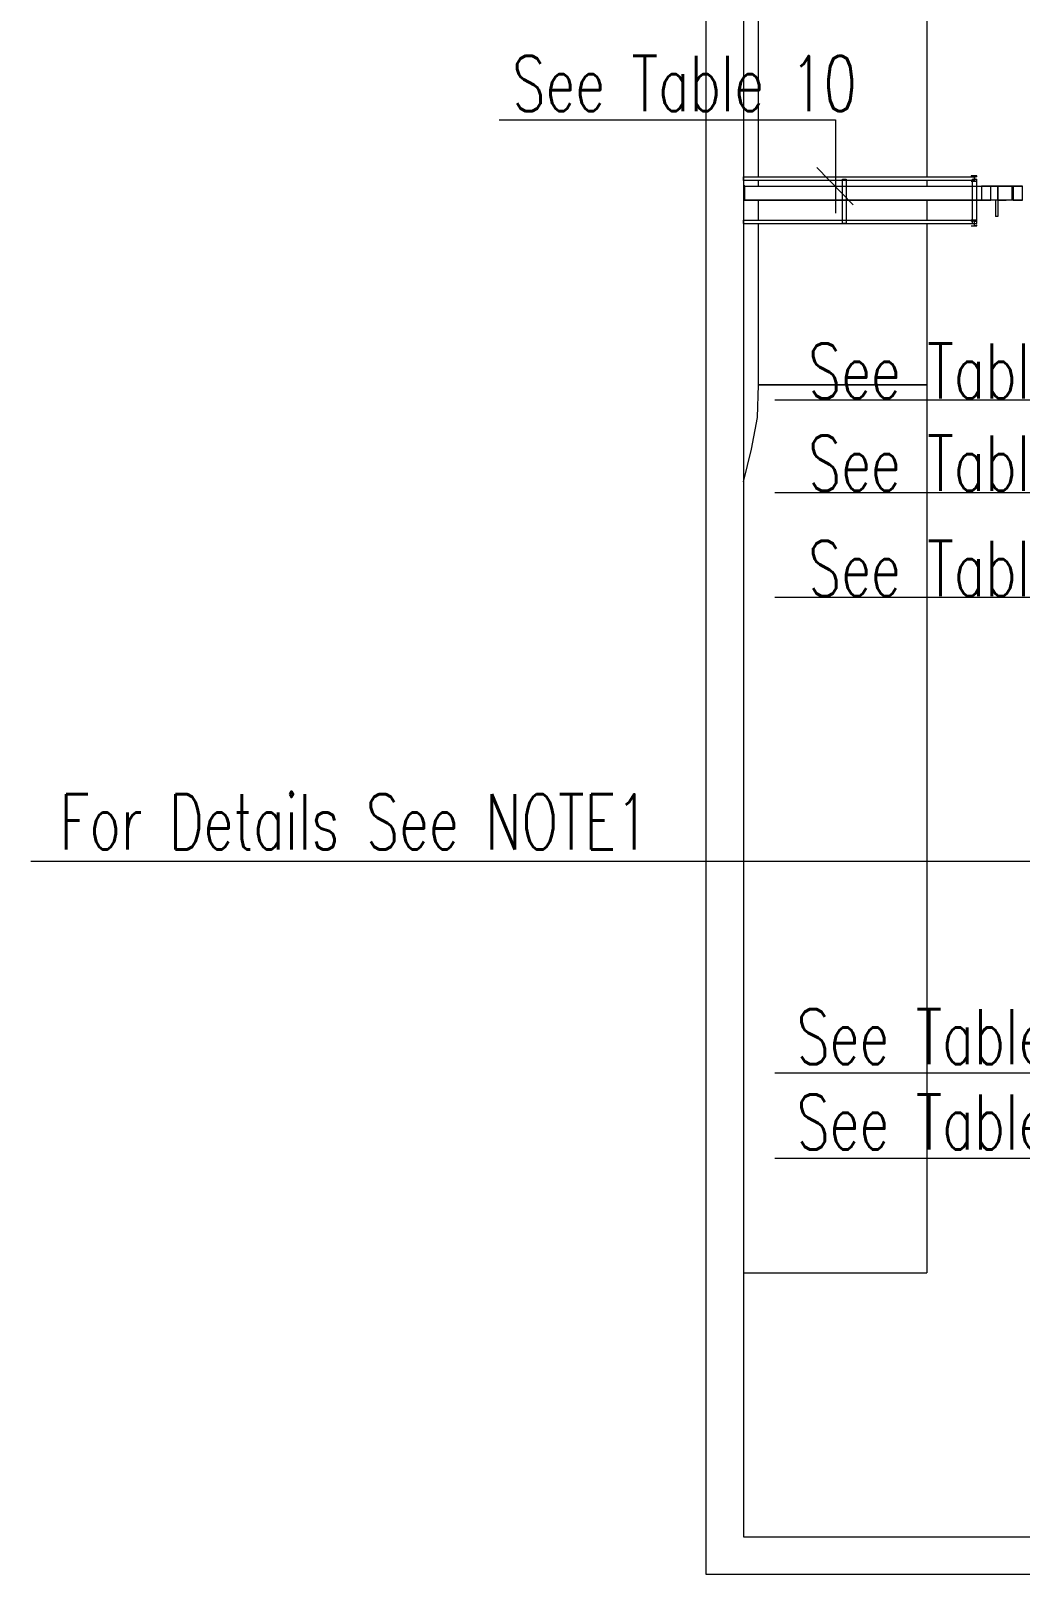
# Model space of a CAD drawing. Header units: inches. Extents: x -1128 to 651, y 96 to 845.
# Drawn here: x -242.78 to -217.59, y 739.71 to 778.99 of the extents above; entities that cross this region are included whole.
import ezdxf
from ezdxf.enums import TextEntityAlignment as Align

# ---------------------------------------------------------------- set-up
doc = ezdxf.new("R2010")
doc.units = ezdxf.units.IN
doc.header["$MEASUREMENT"] = 0
doc.layers.add('Layer 1', color=7, linetype='Continuous')
doc.styles.add('HZTXT', font='txt_qlt.shx', dxfattribs={"width": 0.7, "bigfont": 'hztxt.shx'})

msp = doc.modelspace()

# ---------------------------------------------------------------- linework, layer by layer
at = {"layer": 'Layer 1', "color": 0, "lineweight": 5}
for points in [[(-225.594, 739.708), (-184.14, 739.708), (-184.14, 815.301), (-225.594, 815.301), (-225.594, 739.708)], [(-224.642, 740.66), (-185.092, 740.66), (-185.092, 814.349), (-224.642, 814.349), (-224.642, 740.66)], [(-224.642, 806.231), (-224.642, 775.274)], [(-224.256, 775.274), (-224.256, 800.729)], [(-219.974, 800.729), (-219.974, 775.274)], [(-224.642, 778.962), (-224.642, 778.665)], [(-224.642, 778.605), (-224.642, 778.545)], [(-224.642, 778.486), (-224.642, 778.426)], [(-224.642, 778.367), (-224.642, 778.07)], [(-224.642, 778.01), (-224.642, 777.951)], [(-224.642, 777.891), (-224.642, 777.832)], [(-224.642, 777.772), (-224.642, 777.475)], [(-224.642, 777.416), (-224.642, 777.356)], [(-224.642, 777.297), (-224.642, 777.237)], [(-224.642, 777.178), (-224.642, 776.88)], [(-230.857, 776.731), (-222.293, 776.731)], [(-224.642, 776.821), (-224.642, 776.761)], [(-224.642, 776.702), (-224.642, 776.642)], [(-222.293, 776.731), (-222.293, 774.353)], [(-224.642, 776.583), (-224.642, 776.285)], [(-224.642, 776.226), (-224.642, 776.167)], [(-224.642, 776.107), (-224.642, 776.048)], [(-224.642, 775.988), (-224.642, 775.691)], [(-224.642, 775.631), (-224.642, 775.602)], [(-224.642, 775.542), (-224.642, 775.482)], [(-221.847, 774.561), (-222.769, 775.512)], [(-224.642, 775.423), (-224.642, 775.126)], [(-224.642, 775.274), (-218.754, 775.274)], [(-218.754, 775.185), (-224.642, 775.185), (-224.642, 775.274)], [(-224.642, 775.185), (-224.642, 775.066)], [(-224.642, 775.066), (-224.642, 774.68)], [(-224.642, 775.066), (-224.642, 775.007)], [(-224.613, 775.036), (-224.613, 775.066)], [(-224.613, 775.036), (-224.613, 775.066)], [(-224.256, 775.036), (-224.256, 775.185)], [(-222.115, 774.085), (-222.115, 775.215)], [(-222.025, 775.215), (-222.025, 774.085), (-222.115, 774.085)], [(-222.115, 775.215), (-222.025, 775.215)], [(-219.974, 775.185), (-219.974, 775.036)], [(-218.843, 775.304), (-218.843, 775.274)], [(-218.695, 775.304), (-218.843, 775.304)], [(-218.843, 775.274), (-218.754, 775.274)], [(-218.754, 775.156), (-218.843, 775.156)], [(-218.695, 775.156), (-218.843, 775.156)], [(-218.814, 775.215), (-218.814, 774.085), (-218.695, 774.085)], [(-218.814, 775.215), (-218.695, 775.215)], [(-218.754, 775.274), (-218.754, 775.185)], [(-218.695, 775.274), (-218.754, 775.274), (-218.754, 775.156)], [(-218.695, 775.156), (-218.754, 775.156), (-218.754, 775.274)], [(-218.695, 775.274), (-218.695, 775.304)], [(-218.695, 774.085), (-218.695, 775.215)], [(-218.695, 775.156), (-218.695, 775.185)], [(-224.642, 774.68), (-224.613, 774.68), (-224.613, 775.036)], [(-224.642, 774.947), (-224.642, 774.888)], [(-224.642, 774.828), (-224.642, 774.531)], [(-224.642, 774.68), (-224.613, 774.68)], [(-224.642, 774.68), (-224.642, 774.174)], [(-224.613, 774.68), (-224.613, 775.036), (-218.576, 775.036)], [(-224.613, 774.68), (-224.613, 774.709)], [(-224.256, 774.174), (-224.256, 774.68)], [(-219.974, 774.68), (-219.974, 774.174)], [(-218.576, 775.036), (-218.576, 774.68)], [(-217.951, 775.036), (-218.338, 775.036)], [(-217.951, 774.68), (-218.338, 774.68)], [(-218.219, 774.68), (-218.219, 774.263)], [(-218.159, 774.68), (-218.159, 774.263), (-218.219, 774.263)], [(-217.951, 774.68), (-218.159, 774.68), (-218.159, 775.036), (-217.951, 775.036)], [(-218.159, 775.036), (-217.803, 775.036), (-217.803, 774.68), (-218.159, 774.68)], [(-217.951, 775.036), (-218.159, 775.036), (-218.159, 774.68), (-217.951, 774.68)], [(-217.951, 775.036), (-218.159, 775.036)], [(-217.951, 775.036), (-218.159, 775.036), (-218.159, 774.68), (-217.951, 774.68)], [(-218.159, 775.036), (-218.159, 774.68)], [(-218.159, 774.68), (-217.951, 774.68)], [(-217.773, 775.036), (-217.951, 775.036)], [(-217.773, 774.68), (-217.951, 774.68)], [(-217.803, 775.036), (-217.773, 775.036), (-217.773, 774.68), (-217.803, 774.68)], [(-224.642, 774.471), (-224.642, 774.412)], [(-224.642, 774.353), (-224.642, 774.293)], [(-224.642, 774.233), (-224.642, 773.936)], [(-224.642, 774.085), (-224.642, 774.174), (-218.754, 774.174)], [(-224.642, 774.085), (-218.754, 774.085), (-218.754, 774.174)], [(-224.642, 774.085), (-224.642, 767.513)], [(-224.256, 769.981), (-224.256, 774.085)], [(-219.974, 774.085), (-219.974, 769.981)], [(-218.843, 774.174), (-218.843, 774.144)], [(-218.695, 774.174), (-218.843, 774.174)], [(-218.754, 774.025), (-218.754, 774.144), (-218.843, 774.144)], [(-218.843, 774.025), (-218.754, 774.025)], [(-218.843, 774.025), (-218.695, 774.025)], [(-218.754, 774.144), (-218.695, 774.144)], [(-218.695, 774.025), (-218.754, 774.025), (-218.754, 774.144)], [(-218.695, 774.144), (-218.695, 774.174)], [(-218.695, 774.025), (-218.695, 774.055)], [(-224.642, 773.877), (-224.642, 773.817)], [(-224.642, 773.758), (-224.642, 773.698)], [(-224.642, 773.639), (-224.642, 773.341)], [(-224.642, 773.282), (-224.642, 773.222)], [(-224.642, 773.163), (-224.642, 773.104)], [(-206.948, 773.282), (-206.948, 769.595), (-223.839, 769.595)], [(-224.642, 773.044), (-224.642, 772.747)], [(-224.642, 772.687), (-224.642, 772.628)], [(-224.642, 772.568), (-224.642, 772.509)], [(-224.642, 772.449), (-224.642, 772.152)], [(-224.642, 772.092), (-224.642, 772.033)], [(-224.642, 771.974), (-224.642, 771.914)], [(-224.642, 771.855), (-224.642, 771.557)], [(-224.642, 771.498), (-224.642, 771.438)], [(-224.642, 771.379), (-224.642, 771.319)], [(-224.642, 771.26), (-224.642, 770.963)], [(-224.642, 770.903), (-224.642, 770.873)], [(-224.642, 770.814), (-224.642, 770.754)], [(-224.642, 770.695), (-224.642, 770.397)], [(-224.642, 770.338), (-224.642, 770.278)], [(-224.642, 770.219), (-224.642, 770.16)], [(-224.642, 770.1), (-224.642, 769.803)], [(-224.642, 767.513), (-224.434, 768.346), (-224.285, 769.148), (-224.256, 769.981)], [(-224.256, 769.981), (-219.974, 769.981)], [(-219.974, 769.981), (-224.256, 769.981)], [(-219.974, 769.981), (-219.974, 747.381)], [(-224.642, 769.743), (-224.642, 769.684)], [(-224.642, 769.624), (-224.642, 769.565)], [(-224.642, 769.505), (-224.642, 769.208)], [(-224.642, 769.148), (-224.642, 769.089)], [(-224.642, 769.029), (-224.642, 768.97)], [(-224.642, 768.911), (-224.642, 768.613)], [(-224.642, 768.554), (-224.642, 768.494)], [(-224.642, 768.435), (-224.642, 768.375)], [(-224.642, 768.316), (-224.642, 768.018)], [(-224.642, 767.959), (-224.642, 767.9)], [(-224.642, 767.84), (-224.642, 767.78)], [(-224.642, 767.721), (-224.642, 767.424)], [(-224.642, 767.513), (-224.642, 747.381), (-219.974, 747.381)], [(-224.642, 767.364), (-224.642, 767.305)], [(-224.642, 767.245), (-224.642, 767.186)], [(-223.839, 767.245), (-204.867, 767.245)], [(-224.642, 767.126), (-224.642, 766.829)], [(-224.642, 766.77), (-224.642, 766.71)], [(-224.642, 766.651), (-224.642, 766.591)], [(-224.642, 766.531), (-224.642, 766.234)], [(-206.948, 766.68), (-206.948, 764.569), (-223.839, 764.569)], [(-224.642, 766.175), (-224.642, 766.145)], [(-224.642, 766.085), (-224.642, 766.026)], [(-224.642, 765.967), (-224.642, 765.669)], [(-224.642, 765.61), (-224.642, 765.55)], [(-224.642, 765.491), (-224.642, 765.431)], [(-224.642, 765.372), (-224.642, 765.074)], [(-224.642, 765.015), (-224.642, 764.956)], [(-224.642, 764.896), (-224.642, 764.836)], [(-224.642, 764.777), (-224.642, 764.48)], [(-224.642, 764.42), (-224.642, 764.361)], [(-224.642, 764.301), (-224.642, 764.242)], [(-224.642, 764.182), (-224.642, 763.885)], [(-224.642, 763.825), (-224.642, 763.766)], [(-224.642, 763.707), (-224.642, 763.647)], [(-224.642, 763.587), (-224.642, 763.29)], [(-224.642, 763.231), (-224.642, 763.171)], [(-224.642, 763.112), (-224.642, 763.052)], [(-224.642, 762.993), (-224.642, 762.695)], [(-224.642, 762.636), (-224.642, 762.576)], [(-224.642, 762.517), (-224.642, 762.458)], [(-224.642, 762.398), (-224.642, 762.101)], [(-224.642, 762.041), (-224.642, 761.982)], [(-224.642, 761.922), (-224.642, 761.863)], [(-224.642, 761.803), (-224.642, 761.506)], [(-224.642, 761.446), (-224.642, 761.417)], [(-224.642, 761.357), (-224.642, 761.298)], [(-224.642, 761.238), (-224.642, 760.941)], [(-224.642, 760.881), (-224.642, 760.822)], [(-224.642, 760.763), (-224.642, 760.703)], [(-224.642, 760.644), (-224.642, 760.346)], [(-224.642, 760.287), (-224.642, 760.227)], [(-224.642, 760.168), (-224.642, 760.108)], [(-224.642, 760.049), (-224.642, 759.751)], [(-224.642, 759.692), (-224.642, 759.632)], [(-224.642, 759.573), (-224.642, 759.514)], [(-224.642, 759.454), (-224.642, 759.157)], [(-224.642, 759.097), (-224.642, 759.038)], [(-224.642, 758.978), (-224.642, 758.919)], [(-224.642, 758.859), (-224.642, 758.562)], [(-224.642, 758.503), (-224.642, 758.443)], [(-224.642, 758.383), (-224.642, 758.324)], [(-224.642, 758.265), (-224.642, 757.967)], [(-224.642, 757.908), (-224.642, 757.848)], [(-224.642, 757.789), (-224.642, 757.729)], [(-224.642, 757.67), (-224.642, 757.372)], [(-224.642, 757.313), (-224.642, 757.254)], [(-224.642, 757.194), (-224.642, 757.134)], [(-224.642, 757.075), (-224.642, 756.778)], [(-224.642, 756.718), (-224.642, 756.688)], [(-224.642, 756.629), (-224.642, 756.57)], [(-224.642, 756.51), (-224.642, 756.213)], [(-224.642, 756.153), (-224.642, 756.094)], [(-224.642, 756.034), (-224.642, 755.975)], [(-224.642, 755.915), (-224.642, 755.618)], [(-224.642, 755.559), (-224.642, 755.499)], [(-224.642, 755.439), (-224.642, 755.38)], [(-224.642, 755.321), (-224.642, 755.023)], [(-224.642, 754.964), (-224.642, 754.904)], [(-224.642, 754.845), (-224.642, 754.785)], [(-224.642, 754.726), (-224.642, 754.428)], [(-224.642, 754.369), (-224.642, 754.31)], [(-224.642, 754.25), (-224.642, 754.19)], [(-224.642, 754.131), (-224.642, 753.834)], [(-224.642, 753.774), (-224.642, 753.715)], [(-224.642, 753.655), (-224.642, 753.596)], [(-224.642, 753.536), (-224.642, 753.239)], [(-224.642, 753.179), (-224.642, 753.12)], [(-224.642, 753.061), (-224.642, 753.001)], [(-224.642, 752.942), (-224.642, 752.644)], [(-224.642, 752.585), (-224.642, 752.525)], [(-224.642, 752.466), (-224.642, 752.406)], [(-224.642, 752.347), (-224.642, 752.049)], [(-223.839, 752.466), (-204.867, 752.466)], [(-224.642, 751.99), (-224.642, 751.96)], [(-224.642, 751.901), (-224.642, 751.841)], [(-224.642, 751.782), (-224.642, 751.484)], [(-224.642, 751.425), (-224.642, 751.366)], [(-224.642, 751.306), (-224.642, 751.247)], [(-224.642, 751.187), (-224.642, 750.89)], [(-224.642, 750.83), (-224.642, 750.771)], [(-224.642, 750.711), (-224.642, 750.652)], [(-224.642, 750.592), (-224.642, 750.295)], [(-224.642, 750.235), (-224.642, 750.176)], [(-224.642, 750.117), (-224.642, 750.057)], [(-224.642, 749.998), (-224.642, 749.7)], [(-223.839, 750.295), (-204.867, 750.295)], [(-224.642, 749.641), (-224.642, 749.581)], [(-224.642, 749.522), (-224.642, 749.462)], [(-224.642, 749.403), (-224.642, 749.106)], [(-224.642, 749.046), (-224.642, 748.986)], [(-224.642, 748.927), (-224.642, 748.868)], [(-224.642, 748.808), (-224.642, 748.511)], [(-224.642, 748.451), (-224.642, 748.392)], [(-224.642, 748.332), (-224.642, 748.273)], [(-224.642, 748.213), (-224.642, 747.916)], [(-224.642, 747.857), (-224.642, 747.797)], [(-224.642, 747.737), (-224.642, 747.678)], [(-224.642, 747.619), (-224.642, 747.321)], [(-224.642, 747.381), (-224.642, 742.682)], [(-224.642, 747.262), (-224.642, 747.232)], [(-224.642, 747.173), (-224.642, 747.113)], [(-224.642, 747.054), (-224.642, 746.756)], [(-224.642, 746.697), (-224.642, 746.637)], [(-224.642, 746.578), (-224.642, 746.518)], [(-224.642, 746.459), (-224.642, 746.162)], [(-224.642, 746.102), (-224.642, 746.042)], [(-224.642, 745.983), (-224.642, 745.924)], [(-224.642, 745.864), (-224.642, 745.567)], [(-224.642, 745.507), (-224.642, 745.448)], [(-224.642, 745.388), (-224.642, 745.329)], [(-224.642, 745.269), (-224.642, 744.972)], [(-224.642, 744.913), (-224.642, 744.853)], [(-224.642, 744.793), (-224.642, 744.734)], [(-224.642, 744.675), (-224.642, 744.377)], [(-224.642, 744.318), (-224.642, 744.258)], [(-224.642, 744.199), (-224.642, 744.139)], [(-224.642, 744.08), (-224.642, 743.782)], [(-224.642, 743.723), (-224.642, 743.664)], [(-224.642, 743.604), (-224.642, 743.545)], [(-224.642, 743.485), (-224.642, 743.188)], [(-224.642, 743.128), (-224.642, 743.069)], [(-224.642, 743.009), (-224.642, 742.95)], [(-224.642, 742.89), (-224.642, 742.415)], [(-224.642, 742.355), (-224.642, 742.296)], [(-224.642, 742.236), (-224.642, 742.177)], [(-224.642, 742.117), (-224.642, 741.82)], [(-224.642, 741.76), (-224.642, 741.701)], [(-224.642, 741.641), (-224.642, 741.582)], [(-224.642, 741.522), (-224.642, 741.225)], [(-224.642, 741.166), (-224.642, 741.106)], [(-224.642, 741.047), (-224.642, 740.987)], [(-224.642, 740.928), (-224.642, 740.66), (-224.345, 740.66)], [(-224.285, 740.66), (-224.226, 740.66)], [(-224.167, 740.66), (-224.107, 740.66)], [(-224.047, 740.66), (-223.75, 740.66)], [(-223.691, 740.66), (-223.631, 740.66)], [(-223.572, 740.66), (-223.512, 740.66)], [(-223.453, 740.66), (-223.155, 740.66)], [(-223.096, 740.66), (-223.036, 740.66)], [(-222.977, 740.66), (-222.918, 740.66)], [(-222.858, 740.66), (-222.59, 740.66)], [(-222.531, 740.66), (-222.472, 740.66)], [(-222.412, 740.66), (-222.352, 740.66)], [(-222.293, 740.66), (-221.996, 740.66)], [(-221.936, 740.66), (-221.877, 740.66)], [(-221.817, 740.66), (-221.758, 740.66)], [(-221.698, 740.66), (-221.401, 740.66)], [(-221.341, 740.66), (-221.282, 740.66)], [(-221.223, 740.66), (-221.163, 740.66)], [(-221.103, 740.66), (-220.806, 740.66)], [(-220.747, 740.66), (-220.687, 740.66)], [(-220.628, 740.66), (-220.568, 740.66)], [(-220.509, 740.66), (-220.211, 740.66)], [(-220.152, 740.66), (-220.092, 740.66)], [(-220.033, 740.66), (-219.974, 740.66)], [(-219.914, 740.66), (-219.617, 740.66)], [(-219.557, 740.66), (-219.498, 740.66)], [(-219.438, 740.66), (-219.379, 740.66)], [(-219.319, 740.66), (-219.022, 740.66)], [(-218.962, 740.66), (-218.903, 740.66)], [(-218.843, 740.66), (-218.784, 740.66)], [(-218.725, 740.66), (-218.427, 740.66)], [(-218.368, 740.66), (-218.308, 740.66)], [(-218.249, 740.66), (-218.189, 740.66)], [(-218.13, 740.66), (-217.832, 740.66)], [(-217.803, 740.66), (-217.743, 740.66)], [(-217.684, 740.66), (-217.624, 740.66)]]:
    msp.add_lwpolyline(points, dxfattribs=at)
at = {"layer": 'Layer 1', "lineweight": 5}
msp.add_lwpolyline([(-215.929, 757.848), (-242.782, 757.848)], dxfattribs=at)
at = {"layer": 'Layer 1', "color": 0, "lineweight": 5}
for points, knots in [([(-224.613, 775.036), (-224.613, 775.036), (-224.642, 775.066), (-224.642, 775.066), (-224.642, 775.066), (-224.613, 775.036), (-224.613, 775.036), (-224.613, 775.036), (-224.613, 774.68), (-224.613, 774.68), (-224.613, 774.68), (-224.613, 775.036), (-224.613, 775.036)], [0, 0, 0, 0, 1, 1, 1, 2, 2, 2, 3, 3, 3, 4, 4, 4, 4]), ([(-224.613, 775.036), (-224.613, 775.036), (-218.576, 775.036), (-218.576, 775.036), (-218.576, 775.036), (-218.576, 774.68), (-218.576, 774.68), (-218.576, 774.68), (-224.613, 774.68), (-224.613, 774.68), (-224.613, 774.68), (-218.576, 774.68), (-218.576, 774.68)], [0, 0, 0, 0, 1, 1, 1, 2, 2, 2, 3, 3, 3, 4, 4, 4, 4]), ([(-218.576, 775.036), (-218.576, 775.036), (-218.338, 775.036), (-218.338, 775.036), (-218.338, 775.036), (-218.576, 775.036), (-218.576, 775.036), (-218.576, 775.036), (-218.576, 774.68), (-218.576, 774.68), (-218.576, 774.68), (-218.338, 774.68), (-218.338, 774.68), (-218.338, 774.68), (-218.576, 774.68), (-218.576, 774.68)], [0, 0, 0, 0, 1, 1, 1, 2, 2, 2, 3, 3, 3, 4, 4, 4, 5, 5, 5, 5]), ([(-218.159, 774.68), (-218.159, 774.68), (-217.951, 774.68), (-217.951, 774.68), (-217.951, 774.68), (-218.159, 774.68), (-218.159, 774.68), (-218.159, 774.68), (-218.338, 774.68), (-218.338, 774.68), (-218.338, 774.68), (-218.338, 775.036), (-218.338, 775.036), (-218.338, 775.036), (-218.159, 775.036), (-218.159, 775.036)], [0, 0, 0, 0, 1, 1, 1, 2, 2, 2, 3, 3, 3, 4, 4, 4, 5, 5, 5, 5]), ([(-217.951, 775.036), (-217.951, 775.036), (-218.159, 775.036), (-218.159, 775.036), (-218.159, 775.036), (-217.951, 775.036), (-217.951, 775.036)], [0, 0, 0, 0, 1, 1, 1, 2, 2, 2, 2]), ([(-218.159, 775.036), (-218.159, 775.036), (-218.159, 774.68), (-218.159, 774.68), (-218.159, 774.68), (-218.159, 775.036), (-218.159, 775.036)], [0, 0, 0, 0, 1, 1, 1, 2, 2, 2, 2]), ([(-218.159, 774.68), (-218.159, 774.68), (-218.159, 775.036), (-218.159, 775.036), (-218.159, 775.036), (-218.159, 774.68), (-218.159, 774.68)], [0, 0, 0, 0, 1, 1, 1, 2, 2, 2, 2]), ([(-218.159, 775.036), (-218.159, 775.036), (-217.951, 775.036), (-217.951, 775.036), (-217.951, 775.036), (-218.159, 775.036), (-218.159, 775.036), (-218.159, 775.036), (-218.159, 774.68), (-218.159, 774.68)], [0, 0, 0, 0, 1, 1, 1, 2, 2, 2, 3, 3, 3, 3]), ([(-217.951, 774.68), (-217.951, 774.68), (-218.159, 774.68), (-218.159, 774.68), (-218.159, 774.68), (-217.951, 774.68), (-217.951, 774.68)], [0, 0, 0, 0, 1, 1, 1, 2, 2, 2, 2]), ([(-217.535, 774.68), (-217.535, 774.68), (-217.773, 774.68), (-217.773, 774.68), (-217.773, 774.68), (-217.535, 774.68), (-217.535, 774.68), (-217.535, 774.68), (-217.535, 775.036), (-217.535, 775.036), (-217.535, 775.036), (-217.773, 775.036), (-217.773, 775.036), (-217.773, 775.036), (-217.535, 775.036), (-217.535, 775.036)], [0, 0, 0, 0, 1, 1, 1, 2, 2, 2, 3, 3, 3, 4, 4, 4, 5, 5, 5, 5])]:
    msp.add_open_spline(points, degree=3, knots=knots, dxfattribs=at)

# ---------------------------------------------------------------- texts
at = {"color": 0, "lineweight": 9, "style": 'HZTXT', "width": 0.7}
for s, p in [('See Table 10', (-226.138, 776.949)), ('See Table 8', (-219.03, 769.632)), ('See Table 7', (-219.03, 767.283)), ('See Table 6', (-219.03, 764.606)), ('See Table 3', (-219.324, 752.687)), ('See Table 2', (-219.324, 750.516))]:
    msp.add_text(s, height=1.40537, dxfattribs=at).set_placement(p, align=Align.CENTER)
at = {"lineweight": 9, "style": 'HZTXT', "width": 0.7}
msp.add_text('For Details See NOTE1', height=1.40537, dxfattribs=at).set_placement((-234.546, 758.155), align=Align.CENTER)

doc.saveas('drawing.dxf')
